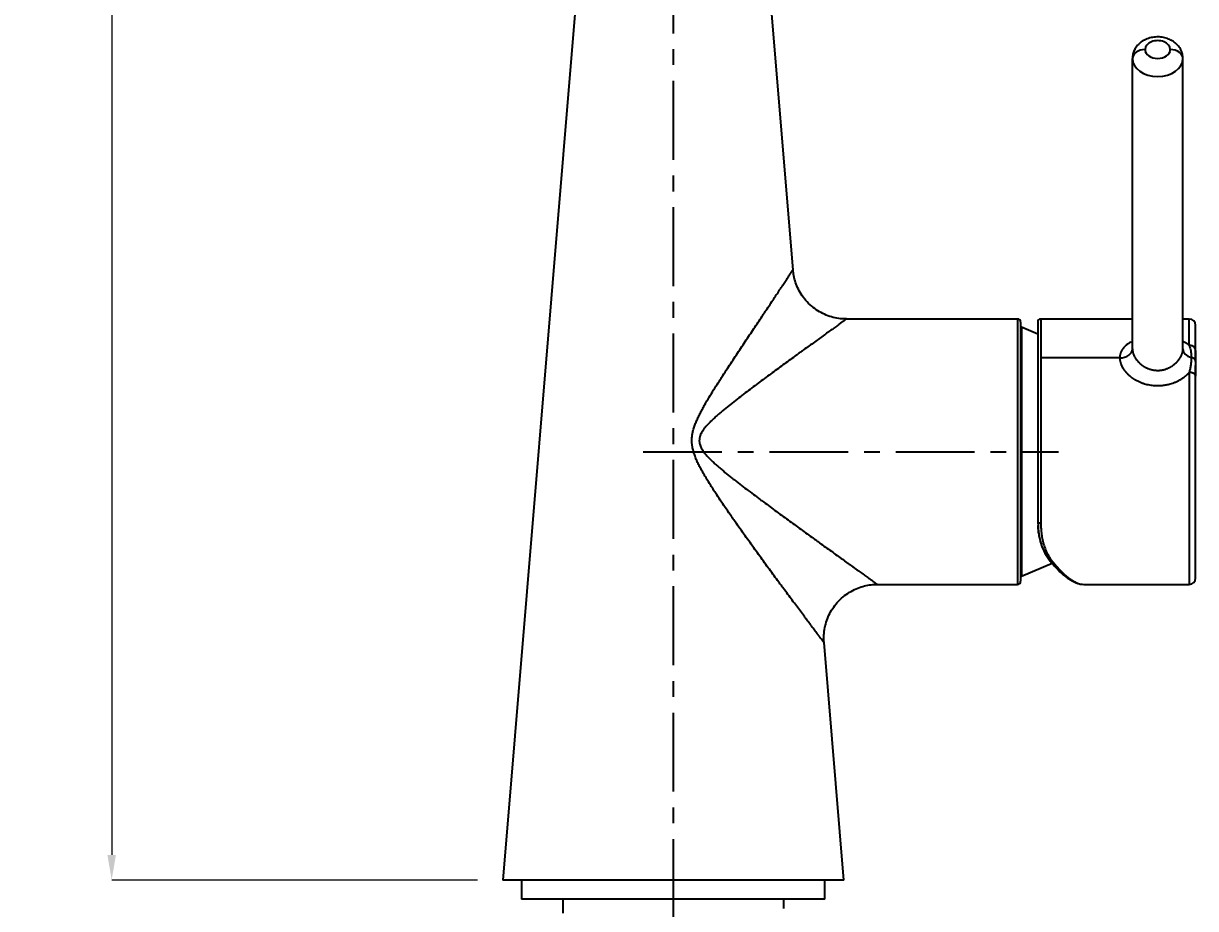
# Model space of a CAD drawing. Extents: x 0 to 1128, y 0 to 827.
# Drawn here: x 167.3 to 352.8, y 340.4 to 480.5 of the extents above; entities that cross this region are included whole.
import ezdxf

# ---------------------------------------------------------------- set-up
doc = ezdxf.new("R2010")
doc.units = 0
doc.header["$LTSCALE"] = 10
doc.header["$MEASUREMENT"] = 0
doc.header["$PDMODE"] = 3
doc.header["$PDSIZE"] = -10
doc.linetypes.add('CENTER', pattern=[2, 1.25, -0.25, 0.25, -0.25])
doc.layers.get('0').update_dxf_attribs({"linetype": 'CONTINUOUS'})
doc.layers.get('DEFPOINTS').update_dxf_attribs({"linetype": 'CONTINUOUS'})
doc.layers.add('1', color=7, linetype='CONTINUOUS')
doc.styles.add('Daelim Dimension', font='')
doc.styles.get('Daelim Dimension').set_extended_font_data('나눔고딕')
doc.dimstyles.new('DEFAULT', dxfattribs={"dimscale": 2, "dimtxt": 2, "dimasz": 2, "dimexe": 0, "dimexo": 2, "dimgap": 1, "dimtad": 1, "dimdec": 0, "dimzin": 9, "dimdsep": 46, "dimtxsty": 'Daelim Dimension', "dimcen": 0.5, "dimclrd": 5, "dimclre": 5, "dimclrt": 256, "dimadec": 1, "dimazin": 0, "dimtfac": 1, "dimtdec": 0, "dimtix": 1, "dimtmove": 0, "dimatfit": 3, "dimfxl": 1, "dimtolj": 1, "dimtzin": 1, "dimlwd": 9, "dimlwe": 9, "dimarcsym": 0})

# ---------------------------------------------------------------- blocks, each defined once
blk = doc.blocks.new('*D59')
at = {"color": 5, "lineweight": 9, "ltscale": 0.5, "transparency": 16777216}
for p, q in [((266.14, 754.91), (181.23, 754.91)), ((181.23, 750.91), (181.23, 348.91)), ((239.14, 344.91), (181.23, 344.91))]:
    blk.add_line(p, q, dxfattribs=at)
at = {"color": 5, "ltscale": 0.5, "transparency": 16777216}
for points in [[(180.56, 750.91), (181.9, 750.91), (181.23, 754.91)], [(180.56, 348.91), (181.9, 348.91), (181.23, 344.91)]]:
    blk.add_solid(points, dxfattribs=at)
at = {"layer": 'DEFPOINTS', "color": 0, "ltscale": 0.5, "transparency": 16777216}
for p in [(270.14, 754.91), (181.23, 344.91), (243.14, 344.91)]:
    blk.add_point(p, dxfattribs=at)
at = {"color": 7, "ltscale": 0.5, "transparency": 16777216, "insert": (173.82, 549.91), "char_height": 10, "attachment_point": 5, "rotation": 90, "style": 'Daelim Dimension'}
blk.add_mtext('\\A1;410', dxfattribs=at)

msp = doc.modelspace()

# ---------------------------------------------------------------- linework, layer by layer
at = {"color": 1, "linetype": 'CENTER', "lineweight": -3}
for p, q in [((270.14, 531.41), (270.14, 338.41)), ((265.36, 412.71), (331.14, 412.71))]:
    msp.add_line(p, q, dxfattribs=at)
at = {"layer": '1'}
for p, q in [((254.59, 482.61), (243.14, 344.91)), ((289.11, 441.47), (285.68, 482.61)), ((342.84, 428.97), (342.84, 474.93)), ((350.84, 428.97), (350.84, 474.93)), ((324.64, 433.71), (297.57, 433.71)), ((324.64, 433.71), (324.64, 391.71)), ((325.14, 433.21), (325.14, 392.21)), ((327.84, 431.32), (325.27, 432.4)), ((325.27, 432.4), (325.27, 393.02)), ((327.84, 433.21), (327.84, 401.69)), ((342.84, 433.71), (328.34, 433.71)), ((328.34, 433.71), (328.34, 427.56)), ((351.84, 433.71), (350.84, 433.71)), ((351.84, 429.54), (351.84, 433.71)), ((352.84, 428.74), (352.84, 432.71)), ((340.84, 427.56), (328.34, 427.56)), ((328.34, 427.56), (328.34, 401.42)), ((351.84, 425.26), (351.84, 391.71)), ((352.84, 392.71), (352.84, 424.66)), ((325.27, 393.02), (330.13, 395.06)), ((302.45, 391.71), (324.64, 391.71)), ((335.14, 391.71), (351.84, 391.71)), ((297.14, 344.91), (294.01, 382.52)), ((270.14, 344.91), (243.14, 344.91)), ((297.14, 344.91), (270.14, 344.91)), ((252.64, 341.91), (252.64, 339.66)), ((287.64, 340.41), (287.64, 341.91))]:
    msp.add_line(p, q, dxfattribs=at)
at = {"layer": '1', "color": 7, "linetype": 'Continuous'}
for p, q in [((246.14, 344.91), (246.14, 341.91)), ((294.14, 341.91), (294.14, 344.91)), ((294.14, 341.91), (246.14, 341.91))]:
    msp.add_line(p, q, dxfattribs=at)
at = {"layer": '1'}
for centre, radius, start, end in [((324.64, 433.21), 0.5, 0, 90), ((325.24, 432.31), 0.1, 67.2, 180), ((328.34, 433.21), 0.5, 90, 180), ((351.84, 432.71), 1, 0, 90), ((324.64, 392.21), 0.5, 270, 0), ((325.24, 393.11), 0.1, 180, 292.8), ((351.84, 392.71), 1, 270, 0)]:
    msp.add_arc(centre, radius, start, end, dxfattribs=at)
for centre, major_axis, ratio, start_param, end_param in [((346.84, 476.35), (2, 0), 0.707107, 0, 3.141593), ((344.84, 474.93), (2, 0), 0.707107, 1.570796, 3.141593), ((346.84, 476.35), (2, 0), 0.707107, 3.141593, 6.283185), ((348.84, 474.93), (-2, 0), 0.707107, 3.141593, 4.712389), ((346.84, 474.93), (4, 0), 0.707107, 3.141593, 6.283185), ((340.84, 428.97), (-2, 0), 0.707107, 1.570794, 3.141599), ((352.84, 428.97), (2, 0), 0.707106, 3.141586, 4.372558), ((328.34, 401.69), (0.5, 0), 0.537431, 3.141733, 4.712312), ((330.16, 395.77), (0.388, 0.315), 0.751041, 2.902598, 4.164085)]:
    msp.add_ellipse(centre, major_axis=major_axis, ratio=ratio, start_param=start_param, end_param=end_param, dxfattribs=at)
for points, degree, knots in [([(350.84, 474.93), (350.83, 475.16), (350.78, 475.63), (350.54, 476.3), (350.14, 476.92), (349.6, 477.45), (348.94, 477.88), (348.18, 478.18), (347.34, 478.35), (346.46, 478.36), (345.57, 478.21), (344.77, 477.9), (344.07, 477.46), (343.53, 476.92), (343.13, 476.29), (342.89, 475.62), (342.84, 475.16), (342.84, 474.93)], 3, [0, 0, 0, 0, 0.058767, 0.122892, 0.186402, 0.250855, 0.317426, 0.386562, 0.457855, 0.530606, 0.604698, 0.680383, 0.7485, 0.814535, 0.878608, 0.941413, 1, 1, 1, 1]), ([(294.01, 382.5), (294.01, 382.5), (294.01, 382.5), (294.01, 382.51), (294, 382.51), (294, 382.51), (293.99, 382.53), (293.98, 382.54), (293.94, 382.6), (293.89, 382.66), (293.78, 382.81), (293.7, 382.91), (293.53, 383.13), (293.43, 383.27), (293.29, 383.45), (293.26, 383.49), (293.22, 383.55), (293.2, 383.57), (293.17, 383.61), (293.1, 383.71), (293.02, 383.82), (292.81, 384.09), (292.67, 384.28), (292.36, 384.69), (292.2, 384.9), (291.85, 385.36), (291.68, 385.6), (291.44, 385.91), (291.39, 385.97), (291.3, 386.1), (291.25, 386.17), (291.1, 386.36), (291.01, 386.49), (290.71, 386.89), (290.5, 387.17), (290.08, 387.73), (289.87, 388.01), (289.43, 388.6), (289.21, 388.89), (288.76, 389.5), (288.53, 389.81), (288.06, 390.44), (287.83, 390.76), (287.46, 391.24), (287.28, 391.49), (287.1, 391.74), (286.98, 391.9), (286.92, 391.99), (286.61, 392.4), (286.36, 392.74), (285.62, 393.75), (285.11, 394.44), (284.1, 395.83), (283.59, 396.53), (282.56, 397.96), (282.04, 398.68), (280.99, 400.14), (280.47, 400.88), (279.88, 401.72), (279.81, 401.81), (279.68, 402), (279.48, 402.28), (279.29, 402.57), (278.89, 403.13), (278.63, 403.51), (278.11, 404.27), (277.85, 404.65), (277.34, 405.42), (277.08, 405.81), (276.7, 406.39), (276.57, 406.58), (276.32, 406.98), (276.19, 407.17), (275.82, 407.76), (275.58, 408.16), (275.22, 408.76), (275.1, 408.96), (274.87, 409.36), (274.75, 409.57), (274.53, 409.98), (274.42, 410.18), (274.21, 410.6), (274.1, 410.81), (273.91, 411.23), (273.81, 411.44), (273.64, 411.87), (273.55, 412.09), (273.46, 412.37), (273.44, 412.42), (273.41, 412.53), (273.36, 412.7), (273.31, 412.87), (273.23, 413.21), (273.18, 413.44), (273.14, 413.73), (273.13, 413.78), (273.12, 413.9), (273.11, 413.96), (273.1, 414.13), (273.09, 414.25), (273.09, 414.6), (273.09, 414.83), (273.13, 415.18), (273.14, 415.29), (273.17, 415.46), (273.18, 415.52), (273.2, 415.64), (273.21, 415.69), (273.27, 415.98), (273.33, 416.2), (273.46, 416.64), (273.54, 416.86), (273.66, 417.19), (273.7, 417.29), (273.79, 417.51), (273.84, 417.61), (273.98, 417.93), (274.07, 418.14), (274.27, 418.55), (274.38, 418.76), (274.59, 419.16), (274.7, 419.36), (274.91, 419.76), (275.03, 419.96), (275.36, 420.55), (275.6, 420.95), (276.06, 421.72), (276.3, 422.1), (276.78, 422.87), (277.02, 423.25), (277.38, 423.81), (277.5, 424), (277.74, 424.38), (277.86, 424.57), (278.23, 425.13), (278.47, 425.5), (279.19, 426.6), (279.67, 427.32), (280.61, 428.75), (281.08, 429.45), (281.77, 430.49), (282, 430.84), (282.46, 431.52), (282.68, 431.85), (283.13, 432.52), (283.35, 432.86), (283.79, 433.51), (284.01, 433.84), (284.28, 434.24), (284.33, 434.32), (284.44, 434.48), (284.6, 434.72), (284.75, 434.95), (285.06, 435.42), (285.27, 435.72), (285.66, 436.32), (285.86, 436.61), (286.23, 437.18), (286.42, 437.45), (286.77, 437.99), (286.95, 438.25), (287.15, 438.56), (287.21, 438.65), (287.28, 438.74), (287.32, 438.8), (287.42, 438.96), (287.51, 439.1), (287.74, 439.44), (287.88, 439.66), (288.14, 440.05), (288.27, 440.24), (288.49, 440.57), (288.59, 440.73), (288.72, 440.93), (288.76, 440.99), (288.81, 441.06), (288.82, 441.08), (288.84, 441.1), (288.87, 441.14), (288.89, 441.18), (288.97, 441.3), (289.02, 441.37), (289.08, 441.47), (289.1, 441.5), (289.1, 441.5), (289.1, 441.5), (289.1, 441.5)], 3, [0, 0, 0, 0, 0.0031, 0.005052, 0.005052, 0.007004, 0.007004, 0.014812, 0.014812, 0.030427, 0.030427, 0.046043, 0.046043, 0.061658, 0.061658, 0.065562, 0.065562, 0.067514, 0.067514, 0.069466, 0.077274, 0.077274, 0.092889, 0.092889, 0.108505, 0.108505, 0.124121, 0.124121, 0.128024, 0.128024, 0.131928, 0.131928, 0.139736, 0.139736, 0.155352, 0.155352, 0.170967, 0.170967, 0.186583, 0.186583, 0.202198, 0.202198, 0.217814, 0.217814, 0.225622, 0.229526, 0.229526, 0.23343, 0.23343, 0.249045, 0.249045, 0.280276, 0.280276, 0.311507, 0.311507, 0.342739, 0.342739, 0.37397, 0.37397, 0.377874, 0.377874, 0.381777, 0.389585, 0.389585, 0.405201, 0.405201, 0.420816, 0.420816, 0.436432, 0.436432, 0.44424, 0.44424, 0.452047, 0.452047, 0.467663, 0.467663, 0.475471, 0.475471, 0.483279, 0.483279, 0.491086, 0.491086, 0.498894, 0.498894, 0.506702, 0.506702, 0.51451, 0.51451, 0.516462, 0.516462, 0.518414, 0.522318, 0.522318, 0.530125, 0.530125, 0.532077, 0.532077, 0.534029, 0.534029, 0.537933, 0.537933, 0.545741, 0.545741, 0.549645, 0.549645, 0.551597, 0.551597, 0.553549, 0.553549, 0.561356, 0.561356, 0.569164, 0.569164, 0.573068, 0.573068, 0.576972, 0.576972, 0.58478, 0.58478, 0.592588, 0.592588, 0.600395, 0.600395, 0.608203, 0.608203, 0.623819, 0.623819, 0.639434, 0.639434, 0.65505, 0.65505, 0.662858, 0.662858, 0.670665, 0.670665, 0.686281, 0.686281, 0.717512, 0.717512, 0.748743, 0.748743, 0.764359, 0.764359, 0.779974, 0.779974, 0.79559, 0.79559, 0.811206, 0.811206, 0.815109, 0.815109, 0.819013, 0.826821, 0.826821, 0.842437, 0.842437, 0.858052, 0.858052, 0.873668, 0.873668, 0.889283, 0.889283, 0.893187, 0.895139, 0.895139, 0.897091, 0.904899, 0.904899, 0.920514, 0.920514, 0.93613, 0.93613, 0.951746, 0.951746, 0.959553, 0.959553, 0.961505, 0.961505, 0.963457, 0.967361, 0.967361, 0.982977, 0.982977, 0.998592, 0.998592, 1, 1, 1, 1]), ([(297.57, 433.72), (297.26, 433.71), (296.56, 433.74), (295.47, 433.94), (294.35, 434.31), (293.28, 434.84), (292.26, 435.53), (291.34, 436.38), (290.55, 437.36), (289.94, 438.4), (289.5, 439.47), (289.22, 440.5), (289.14, 441.17), (289.11, 441.47)], 3, [0, 0, 0, 0, 0.075012, 0.167063, 0.260516, 0.354824, 0.449637, 0.553334, 0.652581, 0.747652, 0.839001, 0.926849, 1, 1, 1, 1]), ([(297.57, 433.71), (297.57, 433.71), (297.56, 433.7), (297.5, 433.65), (297.42, 433.6), (297.41, 433.59), (297.37, 433.56), (297.31, 433.52), (297.25, 433.47), (297.19, 433.43), (297.17, 433.42), (297.15, 433.4), (297.13, 433.39), (297.09, 433.36), (297.01, 433.3), (296.92, 433.24), (296.72, 433.09), (296.57, 432.99), (296.25, 432.76), (296.07, 432.63), (295.69, 432.36), (295.49, 432.21), (295.17, 431.98), (295.06, 431.9), (294.92, 431.8), (294.89, 431.78), (294.84, 431.74), (294.75, 431.68), (294.66, 431.62), (294.37, 431.4), (294.13, 431.23), (293.62, 430.87), (293.37, 430.68), (292.84, 430.3), (292.56, 430.1), (292.01, 429.7), (291.72, 429.5), (291.14, 429.08), (290.85, 428.86), (290.47, 428.59), (290.39, 428.53), (290.24, 428.42), (290.01, 428.26), (289.78, 428.09), (289.32, 427.76), (289.01, 427.53), (288.38, 427.07), (288.07, 426.84), (287.43, 426.38), (287.11, 426.14), (286.14, 425.43), (285.48, 424.95), (284.16, 423.97), (283.49, 423.47), (282.47, 422.71), (282.13, 422.45), (281.45, 421.94), (281.11, 421.68), (280.42, 421.15), (280.08, 420.88), (279.4, 420.34), (279.05, 420.07), (278.38, 419.52), (278.04, 419.25), (277.54, 418.82), (277.37, 418.68), (277.04, 418.39), (276.87, 418.24), (276.55, 417.94), (276.39, 417.79), (276.07, 417.49), (275.91, 417.33), (275.68, 417.09), (275.61, 417.01), (275.46, 416.84), (275.38, 416.76), (275.24, 416.59), (275.17, 416.5), (275.03, 416.33), (274.96, 416.24), (274.83, 416.05), (274.77, 415.96), (274.66, 415.77), (274.6, 415.67), (274.5, 415.47), (274.46, 415.37), (274.41, 415.24), (274.4, 415.21), (274.38, 415.16), (274.36, 415.07), (274.33, 414.99), (274.3, 414.83), (274.28, 414.72), (274.27, 414.57), (274.27, 414.55), (274.27, 414.49), (274.27, 414.46), (274.27, 414.37), (274.27, 414.32), (274.28, 414.23), (274.28, 414.2), (274.29, 414.15), (274.3, 414.12), (274.31, 414.03), (274.32, 413.98), (274.37, 413.81), (274.4, 413.71), (274.49, 413.5), (274.53, 413.4), (274.64, 413.2), (274.69, 413.1), (274.82, 412.91), (274.88, 412.81), (275.01, 412.63), (275.08, 412.54), (275.22, 412.36), (275.29, 412.28), (275.44, 412.11), (275.51, 412.02), (275.74, 411.77), (275.9, 411.61), (276.14, 411.38), (276.22, 411.3), (276.38, 411.14), (276.47, 411.06), (276.71, 410.83), (276.88, 410.68), (277.22, 410.38), (277.39, 410.24), (277.73, 409.95), (277.9, 409.8), (278.42, 409.37), (278.77, 409.09), (279.29, 408.67), (279.47, 408.53), (279.82, 408.25), (280, 408.11), (280.52, 407.7), (280.88, 407.43), (281.58, 406.89), (281.94, 406.62), (282.65, 406.09), (283, 405.82), (283.53, 405.43), (283.71, 405.3), (284.06, 405.03), (284.24, 404.9), (285.11, 404.25), (285.81, 403.74), (287.2, 402.72), (287.89, 402.22), (289.25, 401.23), (289.92, 400.74), (291.25, 399.77), (291.91, 399.3), (292.73, 398.71), (292.89, 398.59), (293.13, 398.42), (293.21, 398.36), (293.37, 398.24), (293.77, 397.95), (294.17, 397.67), (294.79, 397.22), (295.1, 397), (295.7, 396.57), (296, 396.35), (296.58, 395.93), (296.87, 395.73), (297.3, 395.42), (297.44, 395.32), (297.71, 395.12), (297.85, 395.02), (298.25, 394.73), (298.52, 394.55), (298.84, 394.32), (298.9, 394.27), (299.02, 394.18), (299.21, 394.05), (299.39, 393.92), (299.74, 393.67), (299.97, 393.51), (300.4, 393.2), (300.6, 393.05), (300.98, 392.78), (301.16, 392.65), (301.34, 392.52), (301.36, 392.51), (301.4, 392.48), (301.42, 392.46), (301.48, 392.42), (301.6, 392.34), (301.7, 392.26), (301.9, 392.12), (302.01, 392.04), (302.21, 391.9), (302.28, 391.85), (302.4, 391.76), (302.44, 391.73), (302.47, 391.72), (302.47, 391.72), (302.47, 391.71), (302.48, 391.71), (302.48, 391.71), (302.48, 391.71), (302.48, 391.71)], 3, [0, 0, 0, 0, 0.007313, 0.02294, 0.02294, 0.026847, 0.026847, 0.030754, 0.038567, 0.038567, 0.04052, 0.04052, 0.042474, 0.042474, 0.04638, 0.054194, 0.054194, 0.069821, 0.069821, 0.085448, 0.085448, 0.101075, 0.101075, 0.108888, 0.108888, 0.110842, 0.110842, 0.112795, 0.116702, 0.116702, 0.132329, 0.132329, 0.147956, 0.147956, 0.163583, 0.163583, 0.17921, 0.17921, 0.194837, 0.194837, 0.198743, 0.198743, 0.20265, 0.210464, 0.210464, 0.226091, 0.226091, 0.241717, 0.241717, 0.257344, 0.257344, 0.288598, 0.288598, 0.319852, 0.319852, 0.335479, 0.335479, 0.351106, 0.351106, 0.366733, 0.366733, 0.38236, 0.38236, 0.397987, 0.397987, 0.405801, 0.405801, 0.413614, 0.413614, 0.421428, 0.421428, 0.429241, 0.429241, 0.433148, 0.433148, 0.437054, 0.437054, 0.440961, 0.440961, 0.444868, 0.444868, 0.448775, 0.448775, 0.452681, 0.452681, 0.456588, 0.456588, 0.457565, 0.457565, 0.458542, 0.460495, 0.460495, 0.464402, 0.464402, 0.465378, 0.465378, 0.466355, 0.466355, 0.468308, 0.468308, 0.469285, 0.469285, 0.470262, 0.470262, 0.472215, 0.472215, 0.476122, 0.476122, 0.480029, 0.480029, 0.483935, 0.483935, 0.487842, 0.487842, 0.491749, 0.491749, 0.495656, 0.495656, 0.499562, 0.499562, 0.507376, 0.507376, 0.511283, 0.511283, 0.515189, 0.515189, 0.523003, 0.523003, 0.530816, 0.530816, 0.53863, 0.53863, 0.554257, 0.554257, 0.56207, 0.56207, 0.569884, 0.569884, 0.585511, 0.585511, 0.601138, 0.601138, 0.616764, 0.616764, 0.624578, 0.624578, 0.632391, 0.632391, 0.663645, 0.663645, 0.694899, 0.694899, 0.726153, 0.726153, 0.757407, 0.757407, 0.765221, 0.765221, 0.769127, 0.769127, 0.773034, 0.788661, 0.788661, 0.804288, 0.804288, 0.819915, 0.819915, 0.835542, 0.835542, 0.843355, 0.843355, 0.851169, 0.851169, 0.866796, 0.866796, 0.870703, 0.870703, 0.874609, 0.882423, 0.882423, 0.89805, 0.89805, 0.913677, 0.913677, 0.929304, 0.929304, 0.931257, 0.931257, 0.93321, 0.93321, 0.937117, 0.944931, 0.944931, 0.960558, 0.960558, 0.976185, 0.976185, 0.991812, 0.991812, 0.993765, 0.993765, 0.995718, 0.999625, 1, 1, 1, 1]), ([(342.8, 430.14), (342.69, 430.09), (342.51, 430), (342.26, 429.85), (342.06, 429.72), (341.87, 429.57), (341.68, 429.41), (341.5, 429.22), (341.36, 429.06), (341.29, 428.96), (341.24, 428.89), (341.21, 428.85), (341.18, 428.79), (341.14, 428.72), (341.1, 428.66), (341.08, 428.6), (341.05, 428.56), (341.03, 428.51), (341.01, 428.46), (340.99, 428.42), (340.98, 428.37), (340.96, 428.32), (340.94, 428.27), (340.93, 428.23), (340.92, 428.18), (340.9, 428.13), (340.89, 428.08), (340.88, 428.04), (340.87, 427.99), (340.87, 427.94), (340.86, 427.89), (340.85, 427.84), (340.85, 427.8), (340.84, 427.75), (340.84, 427.7), (340.84, 427.65), (340.84, 427.6), (340.84, 427.57), (340.84, 427.56)], 3, [0, 0, 0, 0, 0.086264, 0.163668, 0.228533, 0.280962, 0.364933, 0.443109, 0.506204, 0.549325, 0.562195, 0.578732, 0.598928, 0.622778, 0.650277, 0.666177, 0.682012, 0.697781, 0.713487, 0.729128, 0.744706, 0.760221, 0.775673, 0.791063, 0.80639, 0.821656, 0.836859, 0.852001, 0.86708, 0.882098, 0.897053, 0.911947, 0.926778, 0.941547, 0.956254, 0.970899, 0.985481, 1, 1, 1, 1]), ([(342.84, 428.97), (342.84, 428.96), (342.84, 428.95), (342.84, 428.93), (342.84, 428.91), (342.84, 428.88), (342.84, 428.86), (342.84, 428.84), (342.84, 428.82), (342.84, 428.79), (342.85, 428.77), (342.85, 428.75), (342.85, 428.73), (342.85, 428.7), (342.86, 428.68), (342.86, 428.66), (342.86, 428.63), (342.87, 428.61), (342.87, 428.59), (342.88, 428.56), (342.88, 428.54), (342.88, 428.51), (342.89, 428.49), (342.9, 428.47), (342.9, 428.45), (342.9, 428.44), (342.9, 428.43)], 3, [0, 0, 0, 0, 0.041595, 0.083277, 0.125046, 0.166902, 0.208847, 0.25088, 0.293002, 0.335213, 0.377513, 0.419904, 0.462385, 0.504956, 0.547619, 0.590374, 0.63322, 0.676159, 0.71919, 0.762315, 0.805532, 0.848844, 0.89225, 0.93575, 0.979345, 1, 1, 1, 1]), ([(342.9, 428.43), (342.9, 428.43), (342.91, 428.42), (342.91, 428.4), (342.92, 428.37), (342.93, 428.35), (342.93, 428.32), (342.94, 428.3), (342.95, 428.27), (342.96, 428.25), (342.96, 428.22), (342.97, 428.2), (342.98, 428.17), (342.99, 428.15), (343, 428.13), (343.01, 428.1), (343.02, 428.08), (343.03, 428.05), (343.04, 428.03), (343.05, 428), (343.06, 427.97), (343.07, 427.95), (343.08, 427.92), (343.1, 427.9), (343.12, 427.84), (343.17, 427.74), (343.25, 427.6), (343.35, 427.45), (343.46, 427.29), (343.6, 427.12), (343.75, 426.94), (343.9, 426.8), (344.01, 426.69), (344.09, 426.62), (344.17, 426.55), (344.25, 426.48), (344.33, 426.42), (344.41, 426.37), (344.49, 426.31), (344.56, 426.26), (344.64, 426.22), (344.71, 426.17), (344.78, 426.13), (344.85, 426.1), (344.91, 426.06), (344.97, 426.03), (345.03, 426), (345.09, 425.97), (345.15, 425.95), (345.2, 425.92), (345.27, 425.89), (345.37, 425.85), (345.49, 425.81), (345.62, 425.77), (345.74, 425.73), (345.86, 425.7), (345.99, 425.67), (346.11, 425.65), (346.23, 425.62), (346.36, 425.61), (346.48, 425.6), (346.6, 425.59), (346.72, 425.58), (346.87, 425.58), (347.06, 425.58), (347.28, 425.6), (347.51, 425.63), (347.74, 425.68), (347.97, 425.74), (348.2, 425.81), (348.38, 425.88), (348.51, 425.94), (348.59, 425.98), (348.68, 426.02), (348.78, 426.07), (348.89, 426.13), (349, 426.2), (349.11, 426.27), (349.23, 426.35), (349.36, 426.44), (349.48, 426.54), (349.61, 426.65), (349.73, 426.75), (349.82, 426.84), (349.9, 426.92), (349.97, 427), (350.04, 427.08), (350.1, 427.15), (350.16, 427.23), (350.22, 427.3), (350.27, 427.37), (350.32, 427.44), (350.36, 427.51), (350.4, 427.57), (350.44, 427.64), (350.47, 427.7), (350.51, 427.76), (350.54, 427.82), (350.56, 427.87), (350.59, 427.92), (350.61, 427.97), (350.63, 428.02), (350.65, 428.07), (350.67, 428.11), (350.69, 428.16), (350.7, 428.21), (350.72, 428.26), (350.73, 428.3), (350.75, 428.35), (350.76, 428.4), (350.77, 428.44), (350.78, 428.49), (350.79, 428.53), (350.8, 428.58), (350.81, 428.62), (350.81, 428.67), (350.82, 428.71), (350.82, 428.76), (350.83, 428.8), (350.83, 428.84), (350.83, 428.89), (350.84, 428.93), (350.84, 428.96), (350.84, 428.97)], 3, [0, 0, 0, 0, 0.001428, 0.004141, 0.006861, 0.009587, 0.012318, 0.015056, 0.017799, 0.020549, 0.023305, 0.026067, 0.028835, 0.031609, 0.034389, 0.037175, 0.039968, 0.042767, 0.045572, 0.048383, 0.051201, 0.054025, 0.056855, 0.059692, 0.062535, 0.077006, 0.09292, 0.110279, 0.129085, 0.14934, 0.171043, 0.194197, 0.204182, 0.213863, 0.223238, 0.232308, 0.241073, 0.249533, 0.257688, 0.265538, 0.273083, 0.280323, 0.287258, 0.293888, 0.300213, 0.306234, 0.31195, 0.317361, 0.322467, 0.327269, 0.331767, 0.342992, 0.354102, 0.365096, 0.375977, 0.386746, 0.397404, 0.407951, 0.418391, 0.428723, 0.438949, 0.449071, 0.45909, 0.469008, 0.487491, 0.506333, 0.525543, 0.54513, 0.565101, 0.585467, 0.606232, 0.61349, 0.621512, 0.630298, 0.639849, 0.650165, 0.661245, 0.673091, 0.685702, 0.699079, 0.713221, 0.728129, 0.743802, 0.754105, 0.764132, 0.773882, 0.783354, 0.792551, 0.80147, 0.810113, 0.81848, 0.82657, 0.834384, 0.841922, 0.849184, 0.85617, 0.862881, 0.869316, 0.875476, 0.880917, 0.886335, 0.891731, 0.897103, 0.902453, 0.907781, 0.913086, 0.918369, 0.92363, 0.928869, 0.934086, 0.939281, 0.944455, 0.949608, 0.95474, 0.95985, 0.96494, 0.970009, 0.975058, 0.980086, 0.985095, 0.990083, 0.995051, 1, 1, 1, 1]), ([(351.84, 429.54), (351.83, 429.55), (351.81, 429.56), (351.79, 429.58), (351.77, 429.6), (351.74, 429.62), (351.72, 429.64), (351.7, 429.65), (351.67, 429.67), (351.65, 429.69), (351.62, 429.71), (351.6, 429.73), (351.57, 429.75), (351.54, 429.76), (351.51, 429.78), (351.49, 429.8), (351.46, 429.82), (351.43, 429.84), (351.4, 429.86), (351.37, 429.87), (351.34, 429.89), (351.31, 429.91), (351.28, 429.93), (351.19, 429.98), (351.05, 430.06), (350.92, 430.12), (350.87, 430.15)], 3, [0, 0, 0, 0, 0.026609, 0.053434, 0.080476, 0.107735, 0.135212, 0.162905, 0.190817, 0.218946, 0.247293, 0.275859, 0.304643, 0.333645, 0.362867, 0.392308, 0.421969, 0.451849, 0.481949, 0.51227, 0.542812, 0.573574, 0.604558, 0.635764, 0.85151, 1, 1, 1, 1]), ([(351.84, 429.54), (351.86, 429.47), (351.88, 429.4), (351.92, 429.26), (351.98, 429.05), (352.04, 428.83), (352.08, 428.6), (352.1, 428.52), (352.12, 428.35), (352.15, 428.1), (352.17, 427.83), (352.17, 427.64)], 3, [0, 0, 0, 0, 0.125, 0.125, 0.25, 0.5, 0.5, 0.625, 0.625, 0.75, 1, 1, 1, 1]), ([(352.84, 428.74), (352.84, 428.79), (352.83, 428.84), (352.81, 428.94), (352.79, 428.99), (352.74, 429.09), (352.71, 429.13), (352.64, 429.23), (352.59, 429.27), (352.49, 429.35), (352.44, 429.38), (352.33, 429.44), (352.27, 429.47), (352.14, 429.51), (352.08, 429.52), (351.96, 429.54), (351.89, 429.54), (351.84, 429.54)], 3, [0, 0, 0, 0, 0.125, 0.125, 0.25, 0.25, 0.375, 0.375, 0.5, 0.5, 0.625, 0.625, 0.75, 0.75, 0.875, 0.875, 1, 1, 1, 1]), ([(352.84, 428.74), (352.84, 428.58), (352.84, 428.32), (352.84, 428), (352.84, 427.9), (352.84, 427.65), (352.84, 427.43), (352.84, 427.21), (352.84, 426.97)], 2, [0, 0, 0, 0.25, 0.25, 0.5, 0.5, 0.75, 0.75, 1, 1, 1]), ([(340.84, 427.56), (340.84, 427.55), (340.84, 427.53), (340.84, 427.51), (340.84, 427.48), (340.84, 427.46), (340.84, 427.43), (340.84, 427.41), (340.84, 427.38), (340.84, 427.36), (340.85, 427.33), (340.85, 427.31), (340.85, 427.28), (340.85, 427.26), (340.86, 427.23), (340.86, 427.21), (340.86, 427.18), (340.87, 427.15), (340.87, 427.13), (340.88, 427.08), (340.9, 426.99), (340.93, 426.87), (340.96, 426.75), (341, 426.64), (341.03, 426.55), (341.06, 426.48), (341.08, 426.42), (341.1, 426.38), (341.12, 426.34), (341.14, 426.29), (341.16, 426.25), (341.18, 426.2), (341.21, 426.16), (341.23, 426.11), (341.26, 426.06), (341.28, 426.01), (341.31, 425.97), (341.34, 425.92), (341.37, 425.87), (341.41, 425.82), (341.44, 425.77), (341.47, 425.72), (341.51, 425.67), (341.55, 425.61), (341.59, 425.56), (341.63, 425.51), (341.67, 425.46), (341.71, 425.41), (341.76, 425.35), (341.8, 425.3), (341.85, 425.25), (341.92, 425.17), (342.02, 425.07), (342.1, 424.98), (342.16, 424.93), (342.2, 424.89), (342.24, 424.85), (342.32, 424.78), (342.41, 424.71), (342.51, 424.63), (342.6, 424.55), (342.71, 424.48), (342.81, 424.41), (342.9, 424.34), (342.99, 424.28), (343.07, 424.23), (343.15, 424.18), (343.34, 424.07), (343.66, 423.9), (344.1, 423.7), (344.53, 423.54), (344.94, 423.41), (345.34, 423.32), (345.73, 423.25), (346.12, 423.2), (346.51, 423.17), (346.98, 423.16), (347.54, 423.19), (348.19, 423.29), (348.75, 423.42), (349.24, 423.57), (349.67, 423.74), (350.11, 423.94), (350.44, 424.13), (350.68, 424.28), (350.85, 424.39), (351.04, 424.53), (351.2, 424.66), (351.31, 424.75), (351.36, 424.79), (351.42, 424.84), (351.47, 424.89), (351.52, 424.94), (351.57, 424.98), (351.62, 425.03), (351.66, 425.08), (351.71, 425.12), (351.75, 425.17), (351.79, 425.21), (351.82, 425.25), (351.84, 425.26)], 3, [0, 0, 0, 0, 0.002325, 0.004656, 0.006992, 0.009334, 0.011681, 0.014034, 0.016392, 0.018756, 0.021125, 0.023499, 0.025879, 0.028264, 0.030655, 0.033052, 0.035453, 0.03786, 0.040273, 0.042691, 0.052825, 0.064149, 0.076664, 0.086467, 0.094693, 0.10134, 0.106407, 0.109891, 0.113981, 0.118134, 0.122352, 0.126634, 0.13098, 0.135391, 0.139867, 0.144408, 0.149014, 0.153685, 0.158421, 0.163222, 0.168089, 0.173021, 0.178019, 0.183083, 0.188213, 0.19341, 0.198673, 0.204002, 0.209398, 0.214862, 0.220393, 0.225992, 0.238903, 0.251855, 0.254065, 0.257525, 0.262236, 0.2682, 0.28068, 0.287206, 0.297134, 0.306488, 0.315265, 0.323464, 0.331081, 0.338115, 0.344564, 0.350425, 0.386533, 0.420342, 0.451795, 0.480857, 0.508006, 0.534844, 0.561354, 0.587529, 0.613354, 0.656482, 0.700638, 0.745766, 0.774543, 0.805879, 0.839729, 0.876038, 0.886741, 0.90081, 0.918225, 0.938959, 0.94443, 0.94983, 0.955161, 0.960421, 0.965612, 0.970732, 0.975783, 0.980765, 0.985678, 0.990521, 0.995295, 1, 1, 1, 1]), ([(352.17, 427.64), (352.17, 427.45), (352.15, 427.15), (352.12, 426.85), (352.1, 426.65), (352.08, 426.54), (352.04, 426.24), (351.98, 425.94), (351.92, 425.64), (351.88, 425.45), (351.86, 425.35), (351.84, 425.26)], 3, [0, 0, 0, 0, 0.25, 0.375, 0.375, 0.5, 0.5, 0.75, 0.875, 0.875, 1, 1, 1, 1]), ([(352.84, 426.97), (352.84, 426.73), (352.84, 426.44), (352.84, 426.19), (352.84, 425.86), (352.84, 425.72), (352.84, 425.25), (352.84, 424.88), (352.84, 424.66)], 2, [0, 0, 0, 0.25, 0.25, 0.5, 0.5, 0.75, 0.75, 1, 1, 1]), ([(352.84, 424.66), (352.84, 424.7), (352.83, 424.74), (352.8, 424.82), (352.78, 424.86), (352.73, 424.93), (352.7, 424.96), (352.63, 425.03), (352.59, 425.06), (352.5, 425.11), (352.45, 425.14), (352.34, 425.18), (352.28, 425.2), (352.16, 425.23), (352.09, 425.24), (351.97, 425.26), (351.9, 425.26), (351.84, 425.26)], 3, [0, 0, 0, 0, 0.125, 0.125, 0.25, 0.25, 0.375, 0.375, 0.5, 0.5, 0.625, 0.625, 0.75, 0.75, 0.875, 0.875, 1, 1, 1, 1]), ([(327.85, 401.05), (327.86, 400.83), (327.89, 400.36), (327.99, 399.62), (328.15, 398.83), (328.38, 398.03), (328.65, 397.36), (328.84, 396.96), (328.91, 396.84)], 3, [0, 0, 0, 0, 0.182949, 0.365897, 0.548846, 0.731794, 0.914743, 1, 1, 1, 1]), ([(327.93, 400.71), (327.94, 400.39), (328.01, 399.47), (328.34, 398.08), (328.95, 396.62), (329.51, 395.78), (329.82, 395.4)], 3, [0, 0, 0, 0, 0.14615, 0.430809, 0.715495, 1, 1, 1, 1]), ([(329.81, 395.42), (330.23, 394.9), (331.05, 393.98), (332.22, 392.94), (333.38, 392.15), (334.12, 391.88), (334.53, 391.8)], 3, [0, 0, 0, 0, 0.258632, 0.500098, 0.724425, 1, 1, 1, 1]), ([(330.16, 395.36), (330.17, 395.35), (330.2, 395.32), (330.23, 395.28), (330.26, 395.23), (330.29, 395.19), (330.33, 395.15), (330.36, 395.11), (330.39, 395.07), (330.42, 395.03), (330.46, 395), (330.49, 394.96), (330.52, 394.92), (330.55, 394.88), (330.58, 394.84), (330.62, 394.8), (330.65, 394.77), (330.68, 394.73), (330.71, 394.69), (330.74, 394.66), (330.77, 394.62), (330.8, 394.59), (330.83, 394.55), (330.87, 394.52), (330.9, 394.48), (330.93, 394.45), (330.96, 394.41), (330.99, 394.38), (331.02, 394.35), (331.05, 394.31), (331.08, 394.28), (331.11, 394.25), (331.14, 394.22), (331.16, 394.18), (331.19, 394.15), (331.22, 394.12), (331.25, 394.09), (331.28, 394.06), (331.31, 394.03), (331.34, 394), (331.37, 393.97), (331.4, 393.94), (331.42, 393.91), (331.45, 393.88), (331.48, 393.85), (331.51, 393.82), (331.54, 393.8), (331.56, 393.77), (331.59, 393.74), (331.62, 393.71), (331.65, 393.69), (331.67, 393.66), (331.7, 393.63), (331.73, 393.61), (331.75, 393.58), (331.78, 393.55), (331.81, 393.53), (331.83, 393.5), (331.86, 393.48), (331.89, 393.45), (331.91, 393.43), (331.94, 393.4), (331.96, 393.38), (331.99, 393.36), (332.02, 393.33), (332.04, 393.31), (332.07, 393.29), (332.09, 393.26), (332.12, 393.24), (332.14, 393.22), (332.17, 393.2), (332.19, 393.18), (332.22, 393.15), (332.24, 393.13), (332.27, 393.11), (332.29, 393.09), (332.43, 392.97), (332.69, 392.76), (333.05, 392.5), (333.39, 392.28), (333.71, 392.1), (334.12, 391.91), (334.41, 391.82), (334.59, 391.77)], 3, [0, 0, 0, 0, 0.006917, 0.013813, 0.020688, 0.027541, 0.034374, 0.041185, 0.047975, 0.054743, 0.061491, 0.068217, 0.074922, 0.081606, 0.088269, 0.094911, 0.101531, 0.108131, 0.114709, 0.121266, 0.127801, 0.134316, 0.140809, 0.147281, 0.153732, 0.160162, 0.166571, 0.172958, 0.179324, 0.185669, 0.191993, 0.198296, 0.204577, 0.210838, 0.217077, 0.223295, 0.229492, 0.235667, 0.241822, 0.247955, 0.254067, 0.260158, 0.266228, 0.272277, 0.278304, 0.284311, 0.290296, 0.29626, 0.302202, 0.308124, 0.314025, 0.319904, 0.325762, 0.331599, 0.337415, 0.34321, 0.348983, 0.354736, 0.360467, 0.366177, 0.371866, 0.377534, 0.38318, 0.388806, 0.39441, 0.399993, 0.405555, 0.411096, 0.416616, 0.422114, 0.427592, 0.433048, 0.438483, 0.443897, 0.44929, 0.454662, 0.460013, 0.543799, 0.625443, 0.704951, 0.782328, 0.857579, 1, 1, 1, 1]), ([(294.02, 382.52), (294, 382.73), (293.96, 383.33), (294.03, 384.31), (294.25, 385.45), (294.64, 386.57), (295.19, 387.63), (295.9, 388.64), (296.76, 389.54), (297.75, 390.31), (298.8, 390.9), (299.87, 391.33), (300.94, 391.59), (301.81, 391.7), (302.31, 391.7), (302.45, 391.69)], 3, [0, 0, 0, 0, 0.046689, 0.127705, 0.210701, 0.294906, 0.379847, 0.465221, 0.558221, 0.647242, 0.732546, 0.814522, 0.893355, 0.969088, 1, 1, 1, 1]), ([(334.59, 391.77), (334.6, 391.77), (334.79, 391.73), (334.98, 391.71), (335.15, 391.71)], 3, [0, 0, 0, 0, 0.076745, 1, 1, 1, 1])]:
    msp.add_open_spline(points, degree=degree, knots=knots, dxfattribs=at)
for points, degree in [([(352.83, 427.45), (352.82, 428.9)], 1), ([(352.82, 424.76), (352.83, 426.36)], 1), ([(327.87, 401.59), (327.93, 400.71)], 1), ([(328.34, 401.42), (328.34, 401.19), (328.35, 400.69), (328.41, 399.87), (328.54, 399.01), (328.76, 398.1), (329.08, 397.17), (329.53, 396.25), (329.93, 395.65), (330.16, 395.36)], 3)]:
    msp.add_open_spline(points, degree=degree, dxfattribs=at)
msp.add_rational_spline([(352.84, 426.97), (352.84, 427.29), (352.57, 427.54), (352.17, 427.64)], [1.05135384243, 0.954554737737, 0.99460128411, 1.17149348155], degree=3, dxfattribs=at)

# ---------------------------------------------------------------- dimensions: what is measured, and where the dimension line sits
at = {"color": 5, "ltscale": 0.5}
dim = msp.add_linear_dim(base=(181.23, 344.91), p1=(270.14, 754.91), p2=(243.14, 344.91), angle=90, dimstyle='DEFAULT', override={"dimtxt": 5, "dimclrt": 7}, dxfattribs=at)
dim.commit()
dim.dimension.update_dxf_attribs({"geometry": '*D59', "text_midpoint": (173.82, 549.91)})

doc.saveas('drawing.dxf')
